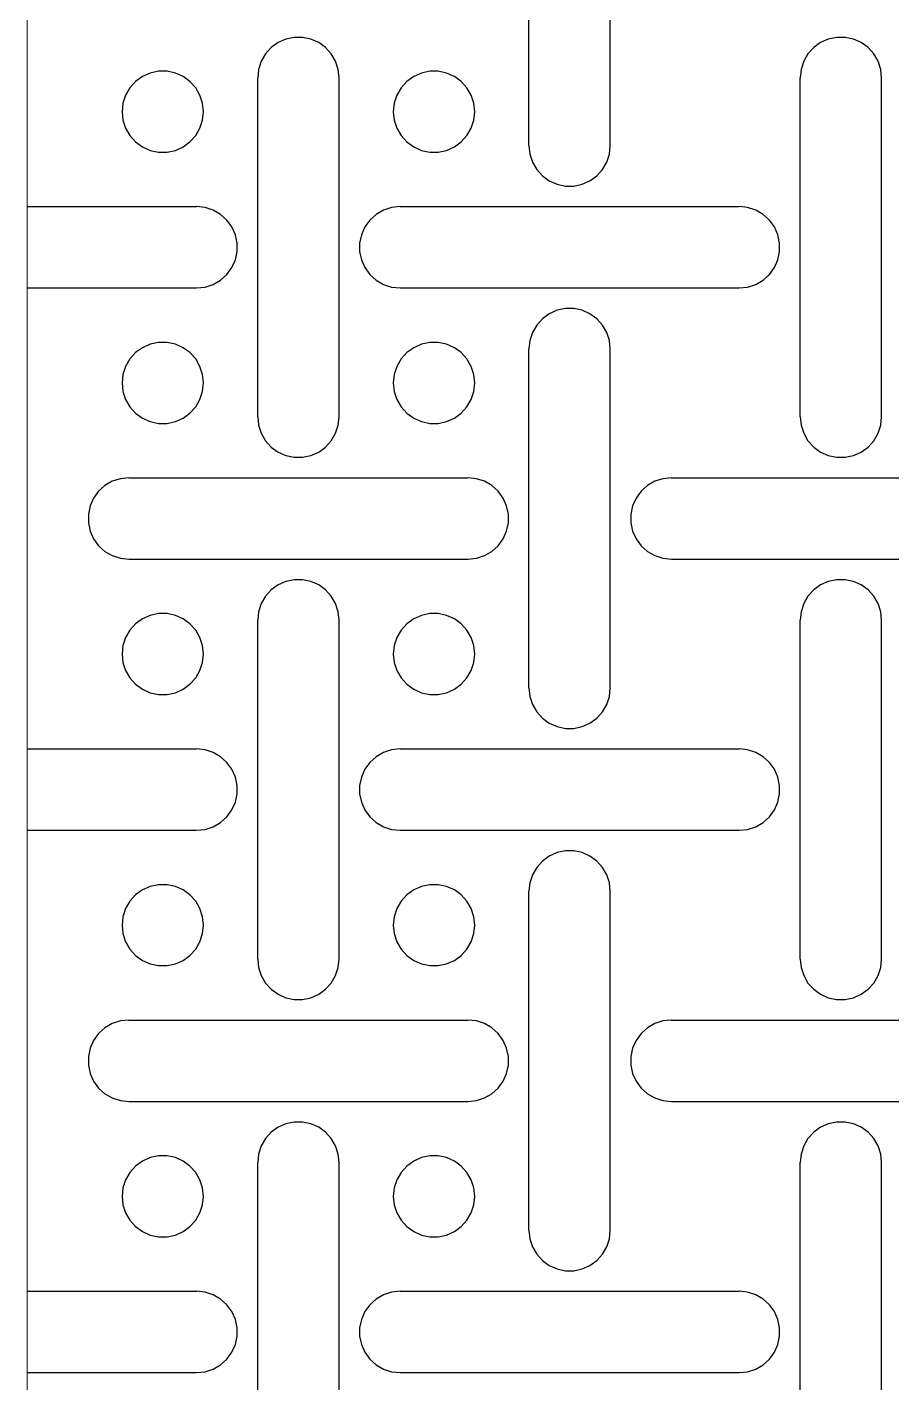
# Model space of a CAD drawing. Header units: metres. Extents: x 0 to 140, y -25 to 325.
# Drawn here: x 0 to 31.9, y 188.1 to 238.1 of the extents above; entities that cross this region are included whole.
import ezdxf

# ---------------------------------------------------------------- set-up
doc = ezdxf.new("R2010")
doc.units = ezdxf.units.M

msp = doc.modelspace()

# ---------------------------------------------------------------- linework, layer by layer
at = {"lineweight": 0}
msp.add_line((0, -25), (0, 325), dxfattribs=at)
for p, q in [((18.5, 233.75), (18.5, 246.25)), ((21.5, 233.75), (21.5, 246.25)), ((9.25, 237.549), (8.996, 237.365)), ((9.536, 237.677), (9.25, 237.549)), ((9.843, 237.742), (9.536, 237.677)), ((10.157, 237.742), (9.843, 237.742)), ((10.464, 237.677), (10.157, 237.742)), ((10.75, 237.549), (10.464, 237.677)), ((11.004, 237.365), (10.75, 237.549)), ((29.25, 237.549), (28.996, 237.365)), ((29.536, 237.677), (29.25, 237.549)), ((29.843, 237.742), (29.536, 237.677)), ((30.157, 237.742), (29.843, 237.742)), ((30.464, 237.677), (30.157, 237.742)), ((30.75, 237.549), (30.464, 237.677)), ((31.004, 237.365), (30.75, 237.549)), ((8.786, 237.132), (8.63, 236.86)), ((8.996, 237.365), (8.786, 237.132)), ((11.214, 237.132), (11.004, 237.365)), ((11.37, 236.86), (11.214, 237.132)), ((28.786, 237.132), (28.63, 236.86)), ((28.996, 237.365), (28.786, 237.132)), ((31.214, 237.132), (31.004, 237.365)), ((31.37, 236.86), (31.214, 237.132)), ((8.533, 236.562), (8.5, 236.25)), ((8.63, 236.86), (8.533, 236.562)), ((11.467, 236.562), (11.37, 236.86)), ((11.5, 236.25), (11.467, 236.562)), ((28.533, 236.562), (28.5, 236.25)), ((28.63, 236.86), (28.533, 236.562)), ((31.467, 236.562), (31.37, 236.86)), ((31.5, 236.25), (31.467, 236.562)), ((3.996, 236.115), (3.786, 235.882)), ((4.25, 236.299), (3.996, 236.115)), ((4.536, 236.427), (4.25, 236.299)), ((4.843, 236.492), (4.536, 236.427)), ((5.157, 236.492), (4.843, 236.492)), ((5.464, 236.427), (5.157, 236.492)), ((5.75, 236.299), (5.464, 236.427)), ((6.004, 236.115), (5.75, 236.299)), ((6.214, 235.882), (6.004, 236.115)), ((8.5, 223.75), (8.5, 236.25)), ((11.5, 223.75), (11.5, 236.25)), ((13.996, 236.115), (13.786, 235.882)), ((14.25, 236.299), (13.996, 236.115)), ((14.536, 236.427), (14.25, 236.299)), ((14.843, 236.492), (14.536, 236.427)), ((15.157, 236.492), (14.843, 236.492)), ((15.464, 236.427), (15.157, 236.492)), ((15.75, 236.299), (15.464, 236.427)), ((16.004, 236.115), (15.75, 236.299)), ((16.214, 235.882), (16.004, 236.115)), ((28.5, 223.75), (28.5, 236.25)), ((31.5, 223.75), (31.5, 236.25)), ((3.63, 235.61), (3.533, 235.312)), ((3.786, 235.882), (3.63, 235.61)), ((6.37, 235.61), (6.214, 235.882)), ((6.467, 235.312), (6.37, 235.61)), ((13.63, 235.61), (13.533, 235.312)), ((13.786, 235.882), (13.63, 235.61)), ((16.37, 235.61), (16.214, 235.882)), ((16.467, 235.312), (16.37, 235.61)), ((3.533, 235.312), (3.5, 235)), ((3.5, 235), (3.533, 234.688)), ((6.5, 235), (6.467, 235.312)), ((6.467, 234.688), (6.5, 235)), ((13.533, 235.312), (13.5, 235)), ((13.5, 235), (13.533, 234.688)), ((16.5, 235), (16.467, 235.312)), ((16.467, 234.688), (16.5, 235)), ((3.533, 234.688), (3.63, 234.39)), ((6.37, 234.39), (6.467, 234.688)), ((13.533, 234.688), (13.63, 234.39)), ((16.37, 234.39), (16.467, 234.688)), ((3.63, 234.39), (3.786, 234.118)), ((3.786, 234.118), (3.996, 233.885)), ((6.004, 233.885), (6.214, 234.118)), ((6.214, 234.118), (6.37, 234.39)), ((13.63, 234.39), (13.786, 234.118)), ((13.786, 234.118), (13.996, 233.885)), ((16.004, 233.885), (16.214, 234.118)), ((16.214, 234.118), (16.37, 234.39)), ((3.996, 233.885), (4.25, 233.701)), ((4.25, 233.701), (4.536, 233.573)), ((4.536, 233.573), (4.843, 233.508)), ((4.843, 233.508), (5.157, 233.508)), ((5.157, 233.508), (5.464, 233.573)), ((5.464, 233.573), (5.75, 233.701)), ((5.75, 233.701), (6.004, 233.885)), ((13.996, 233.885), (14.25, 233.701)), ((14.25, 233.701), (14.536, 233.573)), ((14.536, 233.573), (14.843, 233.508)), ((14.843, 233.508), (15.157, 233.508)), ((15.157, 233.508), (15.464, 233.573)), ((15.464, 233.573), (15.75, 233.701)), ((15.75, 233.701), (16.004, 233.885)), ((18.5, 233.75), (18.533, 233.438)), ((21.467, 233.438), (21.5, 233.75)), ((18.533, 233.438), (18.63, 233.14)), ((18.63, 233.14), (18.786, 232.868)), ((21.214, 232.868), (21.37, 233.14)), ((21.37, 233.14), (21.467, 233.438)), ((18.786, 232.868), (18.996, 232.635)), ((18.996, 232.635), (19.25, 232.451)), ((20.75, 232.451), (21.004, 232.635)), ((21.004, 232.635), (21.214, 232.868)), ((19.25, 232.451), (19.536, 232.323)), ((19.536, 232.323), (19.843, 232.258)), ((19.843, 232.258), (20.157, 232.258)), ((20.157, 232.258), (20.464, 232.323)), ((20.464, 232.323), (20.75, 232.451)), ((0, 231.5), (6.25, 231.5)), ((6.562, 231.467), (6.25, 231.5)), ((13.75, 231.5), (13.438, 231.467)), ((13.75, 231.5), (26.25, 231.5)), ((26.562, 231.467), (26.25, 231.5)), ((6.86, 231.37), (6.562, 231.467)), ((7.132, 231.214), (6.86, 231.37)), ((7.365, 231.004), (7.132, 231.214)), ((7.549, 230.75), (7.365, 231.004)), ((12.635, 231.004), (12.451, 230.75)), ((12.868, 231.214), (12.635, 231.004)), ((13.14, 231.37), (12.868, 231.214)), ((13.438, 231.467), (13.14, 231.37)), ((26.86, 231.37), (26.562, 231.467)), ((27.132, 231.214), (26.86, 231.37)), ((27.365, 231.004), (27.132, 231.214)), ((27.549, 230.75), (27.365, 231.004)), ((7.677, 230.464), (7.549, 230.75)), ((12.451, 230.75), (12.323, 230.464)), ((27.677, 230.464), (27.549, 230.75)), ((7.742, 230.157), (7.677, 230.464)), ((7.742, 229.843), (7.742, 230.157)), ((12.323, 230.464), (12.258, 230.157)), ((12.258, 230.157), (12.258, 229.843)), ((27.742, 230.157), (27.677, 230.464)), ((27.742, 229.843), (27.742, 230.157)), ((7.549, 229.25), (7.677, 229.536)), ((7.677, 229.536), (7.742, 229.843)), ((12.258, 229.843), (12.323, 229.536)), ((12.323, 229.536), (12.451, 229.25)), ((27.549, 229.25), (27.677, 229.536)), ((27.677, 229.536), (27.742, 229.843)), ((7.365, 228.996), (7.549, 229.25)), ((12.451, 229.25), (12.635, 228.996)), ((27.365, 228.996), (27.549, 229.25)), ((0, 228.5), (6.25, 228.5)), ((6.25, 228.5), (6.562, 228.533)), ((6.562, 228.533), (6.86, 228.63)), ((6.86, 228.63), (7.132, 228.786)), ((7.132, 228.786), (7.365, 228.996)), ((12.635, 228.996), (12.868, 228.786)), ((12.868, 228.786), (13.14, 228.63)), ((13.14, 228.63), (13.438, 228.533)), ((13.438, 228.533), (13.75, 228.5)), ((13.75, 228.5), (26.25, 228.5)), ((26.25, 228.5), (26.562, 228.533)), ((26.562, 228.533), (26.86, 228.63)), ((26.86, 228.63), (27.132, 228.786)), ((27.132, 228.786), (27.365, 228.996)), ((19.25, 227.549), (18.996, 227.365)), ((19.536, 227.677), (19.25, 227.549)), ((19.843, 227.742), (19.536, 227.677)), ((20.157, 227.742), (19.843, 227.742)), ((20.464, 227.677), (20.157, 227.742)), ((20.75, 227.549), (20.464, 227.677)), ((21.004, 227.365), (20.75, 227.549)), ((18.786, 227.132), (18.63, 226.86)), ((18.996, 227.365), (18.786, 227.132)), ((21.214, 227.132), (21.004, 227.365)), ((21.37, 226.86), (21.214, 227.132)), ((18.533, 226.562), (18.5, 226.25)), ((18.63, 226.86), (18.533, 226.562)), ((21.467, 226.562), (21.37, 226.86)), ((21.5, 226.25), (21.467, 226.562)), ((3.996, 226.115), (3.786, 225.882)), ((4.25, 226.299), (3.996, 226.115)), ((4.536, 226.427), (4.25, 226.299)), ((4.843, 226.492), (4.536, 226.427)), ((5.157, 226.492), (4.843, 226.492)), ((5.464, 226.427), (5.157, 226.492)), ((5.75, 226.299), (5.464, 226.427)), ((6.004, 226.115), (5.75, 226.299)), ((6.214, 225.882), (6.004, 226.115)), ((13.996, 226.115), (13.786, 225.882)), ((14.25, 226.299), (13.996, 226.115)), ((14.536, 226.427), (14.25, 226.299)), ((14.843, 226.492), (14.536, 226.427)), ((15.157, 226.492), (14.843, 226.492)), ((15.464, 226.427), (15.157, 226.492)), ((15.75, 226.299), (15.464, 226.427)), ((16.004, 226.115), (15.75, 226.299)), ((16.214, 225.882), (16.004, 226.115)), ((18.5, 213.75), (18.5, 226.25)), ((21.5, 213.75), (21.5, 226.25)), ((3.63, 225.61), (3.533, 225.312)), ((3.786, 225.882), (3.63, 225.61)), ((6.37, 225.61), (6.214, 225.882)), ((6.467, 225.312), (6.37, 225.61)), ((13.63, 225.61), (13.533, 225.312)), ((13.786, 225.882), (13.63, 225.61)), ((16.37, 225.61), (16.214, 225.882)), ((16.467, 225.312), (16.37, 225.61)), ((3.533, 225.312), (3.5, 225)), ((3.5, 225), (3.533, 224.688)), ((6.5, 225), (6.467, 225.312)), ((6.467, 224.688), (6.5, 225)), ((13.533, 225.312), (13.5, 225)), ((13.5, 225), (13.533, 224.688)), ((16.5, 225), (16.467, 225.312)), ((16.467, 224.688), (16.5, 225)), ((3.533, 224.688), (3.63, 224.39)), ((6.37, 224.39), (6.467, 224.688)), ((13.533, 224.688), (13.63, 224.39)), ((16.37, 224.39), (16.467, 224.688)), ((3.63, 224.39), (3.786, 224.118)), ((3.786, 224.118), (3.996, 223.885)), ((6.004, 223.885), (6.214, 224.118)), ((6.214, 224.118), (6.37, 224.39)), ((13.63, 224.39), (13.786, 224.118)), ((13.786, 224.118), (13.996, 223.885)), ((16.004, 223.885), (16.214, 224.118)), ((16.214, 224.118), (16.37, 224.39)), ((3.996, 223.885), (4.25, 223.701)), ((4.25, 223.701), (4.536, 223.573)), ((4.536, 223.573), (4.843, 223.508)), ((4.843, 223.508), (5.157, 223.508)), ((5.157, 223.508), (5.464, 223.573)), ((5.464, 223.573), (5.75, 223.701)), ((5.75, 223.701), (6.004, 223.885)), ((8.5, 223.75), (8.533, 223.438)), ((11.467, 223.438), (11.5, 223.75)), ((13.996, 223.885), (14.25, 223.701)), ((14.25, 223.701), (14.536, 223.573)), ((14.536, 223.573), (14.843, 223.508)), ((14.843, 223.508), (15.157, 223.508)), ((15.157, 223.508), (15.464, 223.573)), ((15.464, 223.573), (15.75, 223.701)), ((15.75, 223.701), (16.004, 223.885)), ((28.5, 223.75), (28.533, 223.438)), ((31.467, 223.438), (31.5, 223.75)), ((8.533, 223.438), (8.63, 223.14)), ((8.63, 223.14), (8.786, 222.868)), ((11.214, 222.868), (11.37, 223.14)), ((11.37, 223.14), (11.467, 223.438)), ((28.533, 223.438), (28.63, 223.14)), ((28.63, 223.14), (28.786, 222.868)), ((31.214, 222.868), (31.37, 223.14)), ((31.37, 223.14), (31.467, 223.438)), ((8.786, 222.868), (8.996, 222.635)), ((8.996, 222.635), (9.25, 222.451)), ((10.75, 222.451), (11.004, 222.635)), ((11.004, 222.635), (11.214, 222.868)), ((28.786, 222.868), (28.996, 222.635)), ((28.996, 222.635), (29.25, 222.451)), ((30.75, 222.451), (31.004, 222.635)), ((31.004, 222.635), (31.214, 222.868)), ((9.25, 222.451), (9.536, 222.323)), ((9.536, 222.323), (9.843, 222.258)), ((9.843, 222.258), (10.157, 222.258)), ((10.157, 222.258), (10.464, 222.323)), ((10.464, 222.323), (10.75, 222.451)), ((29.25, 222.451), (29.536, 222.323)), ((29.536, 222.323), (29.843, 222.258)), ((29.843, 222.258), (30.157, 222.258)), ((30.157, 222.258), (30.464, 222.323)), ((30.464, 222.323), (30.75, 222.451)), ((3.75, 221.5), (3.438, 221.467)), ((3.75, 221.5), (16.25, 221.5)), ((16.562, 221.467), (16.25, 221.5)), ((23.75, 221.5), (23.438, 221.467)), ((23.75, 221.5), (36.25, 221.5)), ((2.635, 221.004), (2.451, 220.75)), ((2.868, 221.214), (2.635, 221.004)), ((3.14, 221.37), (2.868, 221.214)), ((3.438, 221.467), (3.14, 221.37)), ((16.86, 221.37), (16.562, 221.467)), ((17.132, 221.214), (16.86, 221.37)), ((17.365, 221.004), (17.132, 221.214)), ((17.549, 220.75), (17.365, 221.004)), ((22.635, 221.004), (22.451, 220.75)), ((22.868, 221.214), (22.635, 221.004)), ((23.14, 221.37), (22.868, 221.214)), ((23.438, 221.467), (23.14, 221.37)), ((2.451, 220.75), (2.323, 220.464)), ((17.677, 220.464), (17.549, 220.75)), ((22.451, 220.75), (22.323, 220.464)), ((2.323, 220.464), (2.258, 220.157)), ((2.258, 220.157), (2.258, 219.843)), ((17.742, 220.157), (17.677, 220.464)), ((17.742, 219.843), (17.742, 220.157)), ((22.323, 220.464), (22.258, 220.157)), ((22.258, 220.157), (22.258, 219.843)), ((2.258, 219.843), (2.323, 219.536)), ((2.323, 219.536), (2.451, 219.25)), ((17.549, 219.25), (17.677, 219.536)), ((17.677, 219.536), (17.742, 219.843)), ((22.258, 219.843), (22.323, 219.536)), ((22.323, 219.536), (22.451, 219.25)), ((2.451, 219.25), (2.635, 218.996)), ((17.365, 218.996), (17.549, 219.25)), ((22.451, 219.25), (22.635, 218.996)), ((2.635, 218.996), (2.868, 218.786)), ((2.868, 218.786), (3.14, 218.63)), ((3.14, 218.63), (3.438, 218.533)), ((3.438, 218.533), (3.75, 218.5)), ((3.75, 218.5), (16.25, 218.5)), ((16.25, 218.5), (16.562, 218.533)), ((16.562, 218.533), (16.86, 218.63)), ((16.86, 218.63), (17.132, 218.786)), ((17.132, 218.786), (17.365, 218.996)), ((22.635, 218.996), (22.868, 218.786)), ((22.868, 218.786), (23.14, 218.63)), ((23.14, 218.63), (23.438, 218.533)), ((23.438, 218.533), (23.75, 218.5)), ((23.75, 218.5), (36.25, 218.5)), ((9.25, 217.549), (8.996, 217.365)), ((9.536, 217.677), (9.25, 217.549)), ((9.843, 217.742), (9.536, 217.677)), ((10.157, 217.742), (9.843, 217.742)), ((10.464, 217.677), (10.157, 217.742)), ((10.75, 217.549), (10.464, 217.677)), ((11.004, 217.365), (10.75, 217.549)), ((29.25, 217.549), (28.996, 217.365)), ((29.536, 217.677), (29.25, 217.549)), ((29.843, 217.742), (29.536, 217.677)), ((30.157, 217.742), (29.843, 217.742)), ((30.464, 217.677), (30.157, 217.742)), ((30.75, 217.549), (30.464, 217.677)), ((31.004, 217.365), (30.75, 217.549)), ((8.786, 217.132), (8.63, 216.86)), ((8.996, 217.365), (8.786, 217.132)), ((11.214, 217.132), (11.004, 217.365)), ((11.37, 216.86), (11.214, 217.132)), ((28.786, 217.132), (28.63, 216.86)), ((28.996, 217.365), (28.786, 217.132)), ((31.214, 217.132), (31.004, 217.365)), ((31.37, 216.86), (31.214, 217.132)), ((8.533, 216.562), (8.5, 216.25)), ((8.63, 216.86), (8.533, 216.562)), ((11.467, 216.562), (11.37, 216.86)), ((11.5, 216.25), (11.467, 216.562)), ((28.533, 216.562), (28.5, 216.25)), ((28.63, 216.86), (28.533, 216.562)), ((31.467, 216.562), (31.37, 216.86)), ((31.5, 216.25), (31.467, 216.562)), ((3.996, 216.115), (3.786, 215.882)), ((4.25, 216.299), (3.996, 216.115)), ((4.536, 216.427), (4.25, 216.299)), ((4.843, 216.492), (4.536, 216.427)), ((5.157, 216.492), (4.843, 216.492)), ((5.464, 216.427), (5.157, 216.492)), ((5.75, 216.299), (5.464, 216.427)), ((6.004, 216.115), (5.75, 216.299)), ((6.214, 215.882), (6.004, 216.115)), ((8.5, 203.75), (8.5, 216.25)), ((11.5, 203.75), (11.5, 216.25)), ((13.996, 216.115), (13.786, 215.882)), ((14.25, 216.299), (13.996, 216.115)), ((14.536, 216.427), (14.25, 216.299)), ((14.843, 216.492), (14.536, 216.427)), ((15.157, 216.492), (14.843, 216.492)), ((15.464, 216.427), (15.157, 216.492)), ((15.75, 216.299), (15.464, 216.427)), ((16.004, 216.115), (15.75, 216.299)), ((16.214, 215.882), (16.004, 216.115)), ((28.5, 203.75), (28.5, 216.25)), ((31.5, 203.75), (31.5, 216.25)), ((3.63, 215.61), (3.533, 215.312)), ((3.786, 215.882), (3.63, 215.61)), ((6.37, 215.61), (6.214, 215.882)), ((6.467, 215.312), (6.37, 215.61)), ((13.63, 215.61), (13.533, 215.312)), ((13.786, 215.882), (13.63, 215.61)), ((16.37, 215.61), (16.214, 215.882)), ((16.467, 215.312), (16.37, 215.61)), ((3.533, 215.312), (3.5, 215)), ((3.5, 215), (3.533, 214.688)), ((6.5, 215), (6.467, 215.312)), ((6.467, 214.688), (6.5, 215)), ((13.533, 215.312), (13.5, 215)), ((13.5, 215), (13.533, 214.688)), ((16.5, 215), (16.467, 215.312)), ((16.467, 214.688), (16.5, 215)), ((3.533, 214.688), (3.63, 214.39)), ((6.37, 214.39), (6.467, 214.688)), ((13.533, 214.688), (13.63, 214.39)), ((16.37, 214.39), (16.467, 214.688)), ((3.63, 214.39), (3.786, 214.118)), ((3.786, 214.118), (3.996, 213.885)), ((6.004, 213.885), (6.214, 214.118)), ((6.214, 214.118), (6.37, 214.39)), ((13.63, 214.39), (13.786, 214.118)), ((13.786, 214.118), (13.996, 213.885)), ((16.004, 213.885), (16.214, 214.118)), ((16.214, 214.118), (16.37, 214.39)), ((3.996, 213.885), (4.25, 213.701)), ((4.25, 213.701), (4.536, 213.573)), ((4.536, 213.573), (4.843, 213.508)), ((4.843, 213.508), (5.157, 213.508)), ((5.157, 213.508), (5.464, 213.573)), ((5.464, 213.573), (5.75, 213.701)), ((5.75, 213.701), (6.004, 213.885)), ((13.996, 213.885), (14.25, 213.701)), ((14.25, 213.701), (14.536, 213.573)), ((14.536, 213.573), (14.843, 213.508)), ((14.843, 213.508), (15.157, 213.508)), ((15.157, 213.508), (15.464, 213.573)), ((15.464, 213.573), (15.75, 213.701)), ((15.75, 213.701), (16.004, 213.885)), ((18.5, 213.75), (18.533, 213.438)), ((21.467, 213.438), (21.5, 213.75)), ((18.533, 213.438), (18.63, 213.14)), ((18.63, 213.14), (18.786, 212.868)), ((21.214, 212.868), (21.37, 213.14)), ((21.37, 213.14), (21.467, 213.438)), ((18.786, 212.868), (18.996, 212.635)), ((18.996, 212.635), (19.25, 212.451)), ((20.75, 212.451), (21.004, 212.635)), ((21.004, 212.635), (21.214, 212.868)), ((19.25, 212.451), (19.536, 212.323)), ((19.536, 212.323), (19.843, 212.258)), ((19.843, 212.258), (20.157, 212.258)), ((20.157, 212.258), (20.464, 212.323)), ((20.464, 212.323), (20.75, 212.451)), ((0, 211.5), (6.25, 211.5)), ((6.562, 211.467), (6.25, 211.5)), ((13.75, 211.5), (13.438, 211.467)), ((13.75, 211.5), (26.25, 211.5)), ((26.562, 211.467), (26.25, 211.5)), ((6.86, 211.37), (6.562, 211.467)), ((7.132, 211.214), (6.86, 211.37)), ((7.365, 211.004), (7.132, 211.214)), ((7.549, 210.75), (7.365, 211.004)), ((12.635, 211.004), (12.451, 210.75)), ((12.868, 211.214), (12.635, 211.004)), ((13.14, 211.37), (12.868, 211.214)), ((13.438, 211.467), (13.14, 211.37)), ((26.86, 211.37), (26.562, 211.467)), ((27.132, 211.214), (26.86, 211.37)), ((27.365, 211.004), (27.132, 211.214)), ((27.549, 210.75), (27.365, 211.004)), ((7.677, 210.464), (7.549, 210.75)), ((12.451, 210.75), (12.323, 210.464)), ((27.677, 210.464), (27.549, 210.75)), ((7.742, 210.157), (7.677, 210.464)), ((7.742, 209.843), (7.742, 210.157)), ((12.323, 210.464), (12.258, 210.157)), ((12.258, 210.157), (12.258, 209.843)), ((27.742, 210.157), (27.677, 210.464)), ((27.742, 209.843), (27.742, 210.157)), ((7.549, 209.25), (7.677, 209.536)), ((7.677, 209.536), (7.742, 209.843)), ((12.258, 209.843), (12.323, 209.536)), ((12.323, 209.536), (12.451, 209.25)), ((27.549, 209.25), (27.677, 209.536)), ((27.677, 209.536), (27.742, 209.843)), ((7.365, 208.996), (7.549, 209.25)), ((12.451, 209.25), (12.635, 208.996)), ((27.365, 208.996), (27.549, 209.25)), ((0, 208.5), (6.25, 208.5)), ((6.25, 208.5), (6.562, 208.533)), ((6.562, 208.533), (6.86, 208.63)), ((6.86, 208.63), (7.132, 208.786)), ((7.132, 208.786), (7.365, 208.996)), ((12.635, 208.996), (12.868, 208.786)), ((12.868, 208.786), (13.14, 208.63)), ((13.14, 208.63), (13.438, 208.533)), ((13.438, 208.533), (13.75, 208.5)), ((13.75, 208.5), (26.25, 208.5)), ((26.25, 208.5), (26.562, 208.533)), ((26.562, 208.533), (26.86, 208.63)), ((26.86, 208.63), (27.132, 208.786)), ((27.132, 208.786), (27.365, 208.996)), ((19.25, 207.549), (18.996, 207.365)), ((19.536, 207.677), (19.25, 207.549)), ((19.843, 207.742), (19.536, 207.677)), ((20.157, 207.742), (19.843, 207.742)), ((20.464, 207.677), (20.157, 207.742)), ((20.75, 207.549), (20.464, 207.677)), ((21.004, 207.365), (20.75, 207.549)), ((18.786, 207.132), (18.63, 206.86)), ((18.996, 207.365), (18.786, 207.132)), ((21.214, 207.132), (21.004, 207.365)), ((21.37, 206.86), (21.214, 207.132)), ((18.533, 206.562), (18.5, 206.25)), ((18.63, 206.86), (18.533, 206.562)), ((21.467, 206.562), (21.37, 206.86)), ((21.5, 206.25), (21.467, 206.562)), ((3.996, 206.115), (3.786, 205.882)), ((4.25, 206.299), (3.996, 206.115)), ((4.536, 206.427), (4.25, 206.299)), ((4.843, 206.492), (4.536, 206.427)), ((5.157, 206.492), (4.843, 206.492)), ((5.464, 206.427), (5.157, 206.492)), ((5.75, 206.299), (5.464, 206.427)), ((6.004, 206.115), (5.75, 206.299)), ((6.214, 205.882), (6.004, 206.115)), ((13.996, 206.115), (13.786, 205.882)), ((14.25, 206.299), (13.996, 206.115)), ((14.536, 206.427), (14.25, 206.299)), ((14.843, 206.492), (14.536, 206.427)), ((15.157, 206.492), (14.843, 206.492)), ((15.464, 206.427), (15.157, 206.492)), ((15.75, 206.299), (15.464, 206.427)), ((16.004, 206.115), (15.75, 206.299)), ((16.214, 205.882), (16.004, 206.115)), ((18.5, 193.75), (18.5, 206.25)), ((21.5, 193.75), (21.5, 206.25)), ((3.63, 205.61), (3.533, 205.312)), ((3.786, 205.882), (3.63, 205.61)), ((6.37, 205.61), (6.214, 205.882)), ((6.467, 205.312), (6.37, 205.61)), ((13.63, 205.61), (13.533, 205.312)), ((13.786, 205.882), (13.63, 205.61)), ((16.37, 205.61), (16.214, 205.882)), ((16.467, 205.312), (16.37, 205.61)), ((3.533, 205.312), (3.5, 205)), ((3.5, 205), (3.533, 204.688)), ((6.5, 205), (6.467, 205.312)), ((6.467, 204.688), (6.5, 205)), ((13.533, 205.312), (13.5, 205)), ((13.5, 205), (13.533, 204.688)), ((16.5, 205), (16.467, 205.312)), ((16.467, 204.688), (16.5, 205)), ((3.533, 204.688), (3.63, 204.39)), ((6.37, 204.39), (6.467, 204.688)), ((13.533, 204.688), (13.63, 204.39)), ((16.37, 204.39), (16.467, 204.688)), ((3.63, 204.39), (3.786, 204.118)), ((3.786, 204.118), (3.996, 203.885)), ((6.004, 203.885), (6.214, 204.118)), ((6.214, 204.118), (6.37, 204.39)), ((13.63, 204.39), (13.786, 204.118)), ((13.786, 204.118), (13.996, 203.885)), ((16.004, 203.885), (16.214, 204.118)), ((16.214, 204.118), (16.37, 204.39)), ((3.996, 203.885), (4.25, 203.701)), ((4.25, 203.701), (4.536, 203.573)), ((4.536, 203.573), (4.843, 203.508)), ((4.843, 203.508), (5.157, 203.508)), ((5.157, 203.508), (5.464, 203.573)), ((5.464, 203.573), (5.75, 203.701)), ((5.75, 203.701), (6.004, 203.885)), ((8.5, 203.75), (8.533, 203.438)), ((11.467, 203.438), (11.5, 203.75)), ((13.996, 203.885), (14.25, 203.701)), ((14.25, 203.701), (14.536, 203.573)), ((14.536, 203.573), (14.843, 203.508)), ((14.843, 203.508), (15.157, 203.508)), ((15.157, 203.508), (15.464, 203.573)), ((15.464, 203.573), (15.75, 203.701)), ((15.75, 203.701), (16.004, 203.885)), ((28.5, 203.75), (28.533, 203.438)), ((31.467, 203.438), (31.5, 203.75)), ((8.533, 203.438), (8.63, 203.14)), ((8.63, 203.14), (8.786, 202.868)), ((11.214, 202.868), (11.37, 203.14)), ((11.37, 203.14), (11.467, 203.438)), ((28.533, 203.438), (28.63, 203.14)), ((28.63, 203.14), (28.786, 202.868)), ((31.214, 202.868), (31.37, 203.14)), ((31.37, 203.14), (31.467, 203.438)), ((8.786, 202.868), (8.996, 202.635)), ((8.996, 202.635), (9.25, 202.451)), ((10.75, 202.451), (11.004, 202.635)), ((11.004, 202.635), (11.214, 202.868)), ((28.786, 202.868), (28.996, 202.635)), ((28.996, 202.635), (29.25, 202.451)), ((30.75, 202.451), (31.004, 202.635)), ((31.004, 202.635), (31.214, 202.868)), ((9.25, 202.451), (9.536, 202.323)), ((9.536, 202.323), (9.843, 202.258)), ((9.843, 202.258), (10.157, 202.258)), ((10.157, 202.258), (10.464, 202.323)), ((10.464, 202.323), (10.75, 202.451)), ((29.25, 202.451), (29.536, 202.323)), ((29.536, 202.323), (29.843, 202.258)), ((29.843, 202.258), (30.157, 202.258)), ((30.157, 202.258), (30.464, 202.323)), ((30.464, 202.323), (30.75, 202.451)), ((3.75, 201.5), (3.438, 201.467)), ((3.75, 201.5), (16.25, 201.5)), ((16.562, 201.467), (16.25, 201.5)), ((23.75, 201.5), (23.438, 201.467)), ((23.75, 201.5), (36.25, 201.5)), ((2.635, 201.004), (2.451, 200.75)), ((2.868, 201.214), (2.635, 201.004)), ((3.14, 201.37), (2.868, 201.214)), ((3.438, 201.467), (3.14, 201.37)), ((16.86, 201.37), (16.562, 201.467)), ((17.132, 201.214), (16.86, 201.37)), ((17.365, 201.004), (17.132, 201.214)), ((17.549, 200.75), (17.365, 201.004)), ((22.635, 201.004), (22.451, 200.75)), ((22.868, 201.214), (22.635, 201.004)), ((23.14, 201.37), (22.868, 201.214)), ((23.438, 201.467), (23.14, 201.37)), ((2.451, 200.75), (2.323, 200.464)), ((17.677, 200.464), (17.549, 200.75)), ((22.451, 200.75), (22.323, 200.464)), ((2.323, 200.464), (2.258, 200.157)), ((2.258, 200.157), (2.258, 199.843)), ((17.742, 200.157), (17.677, 200.464)), ((17.742, 199.843), (17.742, 200.157)), ((22.323, 200.464), (22.258, 200.157)), ((22.258, 200.157), (22.258, 199.843)), ((2.258, 199.843), (2.323, 199.536)), ((2.323, 199.536), (2.451, 199.25)), ((17.549, 199.25), (17.677, 199.536)), ((17.677, 199.536), (17.742, 199.843)), ((22.258, 199.843), (22.323, 199.536)), ((22.323, 199.536), (22.451, 199.25)), ((2.451, 199.25), (2.635, 198.996)), ((17.365, 198.996), (17.549, 199.25)), ((22.451, 199.25), (22.635, 198.996)), ((2.635, 198.996), (2.868, 198.786)), ((2.868, 198.786), (3.14, 198.63)), ((3.14, 198.63), (3.438, 198.533)), ((3.438, 198.533), (3.75, 198.5)), ((3.75, 198.5), (16.25, 198.5)), ((16.25, 198.5), (16.562, 198.533)), ((16.562, 198.533), (16.86, 198.63)), ((16.86, 198.63), (17.132, 198.786)), ((17.132, 198.786), (17.365, 198.996)), ((22.635, 198.996), (22.868, 198.786)), ((22.868, 198.786), (23.14, 198.63)), ((23.14, 198.63), (23.438, 198.533)), ((23.438, 198.533), (23.75, 198.5)), ((23.75, 198.5), (36.25, 198.5)), ((9.25, 197.549), (8.996, 197.365)), ((9.536, 197.677), (9.25, 197.549)), ((9.843, 197.742), (9.536, 197.677)), ((10.157, 197.742), (9.843, 197.742)), ((10.464, 197.677), (10.157, 197.742)), ((10.75, 197.549), (10.464, 197.677)), ((11.004, 197.365), (10.75, 197.549)), ((29.25, 197.549), (28.996, 197.365)), ((29.536, 197.677), (29.25, 197.549)), ((29.843, 197.742), (29.536, 197.677)), ((30.157, 197.742), (29.843, 197.742)), ((30.464, 197.677), (30.157, 197.742)), ((30.75, 197.549), (30.464, 197.677)), ((31.004, 197.365), (30.75, 197.549)), ((8.786, 197.132), (8.63, 196.86)), ((8.996, 197.365), (8.786, 197.132)), ((11.214, 197.132), (11.004, 197.365)), ((11.37, 196.86), (11.214, 197.132)), ((28.786, 197.132), (28.63, 196.86)), ((28.996, 197.365), (28.786, 197.132)), ((31.214, 197.132), (31.004, 197.365)), ((31.37, 196.86), (31.214, 197.132)), ((8.533, 196.562), (8.5, 196.25)), ((8.63, 196.86), (8.533, 196.562)), ((11.467, 196.562), (11.37, 196.86)), ((11.5, 196.25), (11.467, 196.562)), ((28.533, 196.562), (28.5, 196.25)), ((28.63, 196.86), (28.533, 196.562)), ((31.467, 196.562), (31.37, 196.86)), ((31.5, 196.25), (31.467, 196.562)), ((3.996, 196.115), (3.786, 195.882)), ((4.25, 196.299), (3.996, 196.115)), ((4.536, 196.427), (4.25, 196.299)), ((4.843, 196.492), (4.536, 196.427)), ((5.157, 196.492), (4.843, 196.492)), ((5.464, 196.427), (5.157, 196.492)), ((5.75, 196.299), (5.464, 196.427)), ((6.004, 196.115), (5.75, 196.299)), ((6.214, 195.882), (6.004, 196.115)), ((8.5, 183.75), (8.5, 196.25)), ((11.5, 183.75), (11.5, 196.25)), ((13.996, 196.115), (13.786, 195.882)), ((14.25, 196.299), (13.996, 196.115)), ((14.536, 196.427), (14.25, 196.299)), ((14.843, 196.492), (14.536, 196.427)), ((15.157, 196.492), (14.843, 196.492)), ((15.464, 196.427), (15.157, 196.492)), ((15.75, 196.299), (15.464, 196.427)), ((16.004, 196.115), (15.75, 196.299)), ((16.214, 195.882), (16.004, 196.115)), ((28.5, 183.75), (28.5, 196.25)), ((31.5, 183.75), (31.5, 196.25)), ((3.63, 195.61), (3.533, 195.312)), ((3.786, 195.882), (3.63, 195.61)), ((6.37, 195.61), (6.214, 195.882)), ((6.467, 195.312), (6.37, 195.61)), ((13.63, 195.61), (13.533, 195.312)), ((13.786, 195.882), (13.63, 195.61)), ((16.37, 195.61), (16.214, 195.882)), ((16.467, 195.312), (16.37, 195.61)), ((3.533, 195.312), (3.5, 195)), ((3.5, 195), (3.533, 194.688)), ((6.5, 195), (6.467, 195.312)), ((6.467, 194.688), (6.5, 195)), ((13.533, 195.312), (13.5, 195)), ((13.5, 195), (13.533, 194.688)), ((16.5, 195), (16.467, 195.312)), ((16.467, 194.688), (16.5, 195)), ((3.533, 194.688), (3.63, 194.39)), ((6.37, 194.39), (6.467, 194.688)), ((13.533, 194.688), (13.63, 194.39)), ((16.37, 194.39), (16.467, 194.688)), ((3.63, 194.39), (3.786, 194.118)), ((3.786, 194.118), (3.996, 193.885)), ((6.004, 193.885), (6.214, 194.118)), ((6.214, 194.118), (6.37, 194.39)), ((13.63, 194.39), (13.786, 194.118)), ((13.786, 194.118), (13.996, 193.885)), ((16.004, 193.885), (16.214, 194.118)), ((16.214, 194.118), (16.37, 194.39)), ((3.996, 193.885), (4.25, 193.701)), ((4.25, 193.701), (4.536, 193.573)), ((4.536, 193.573), (4.843, 193.508)), ((4.843, 193.508), (5.157, 193.508)), ((5.157, 193.508), (5.464, 193.573)), ((5.464, 193.573), (5.75, 193.701)), ((5.75, 193.701), (6.004, 193.885)), ((13.996, 193.885), (14.25, 193.701)), ((14.25, 193.701), (14.536, 193.573)), ((14.536, 193.573), (14.843, 193.508)), ((14.843, 193.508), (15.157, 193.508)), ((15.157, 193.508), (15.464, 193.573)), ((15.464, 193.573), (15.75, 193.701)), ((15.75, 193.701), (16.004, 193.885)), ((18.5, 193.75), (18.533, 193.438)), ((21.467, 193.438), (21.5, 193.75)), ((18.533, 193.438), (18.63, 193.14)), ((18.63, 193.14), (18.786, 192.868)), ((21.214, 192.868), (21.37, 193.14)), ((21.37, 193.14), (21.467, 193.438)), ((18.786, 192.868), (18.996, 192.635)), ((18.996, 192.635), (19.25, 192.451)), ((20.75, 192.451), (21.004, 192.635)), ((21.004, 192.635), (21.214, 192.868)), ((19.25, 192.451), (19.536, 192.323)), ((19.536, 192.323), (19.843, 192.258)), ((19.843, 192.258), (20.157, 192.258)), ((20.157, 192.258), (20.464, 192.323)), ((20.464, 192.323), (20.75, 192.451)), ((0, 191.5), (6.25, 191.5)), ((6.562, 191.467), (6.25, 191.5)), ((13.75, 191.5), (13.438, 191.467)), ((13.75, 191.5), (26.25, 191.5)), ((26.562, 191.467), (26.25, 191.5)), ((6.86, 191.37), (6.562, 191.467)), ((7.132, 191.214), (6.86, 191.37)), ((7.365, 191.004), (7.132, 191.214)), ((7.549, 190.75), (7.365, 191.004)), ((12.635, 191.004), (12.451, 190.75)), ((12.868, 191.214), (12.635, 191.004)), ((13.14, 191.37), (12.868, 191.214)), ((13.438, 191.467), (13.14, 191.37)), ((26.86, 191.37), (26.562, 191.467)), ((27.132, 191.214), (26.86, 191.37)), ((27.365, 191.004), (27.132, 191.214)), ((27.549, 190.75), (27.365, 191.004)), ((7.677, 190.464), (7.549, 190.75)), ((12.451, 190.75), (12.323, 190.464)), ((27.677, 190.464), (27.549, 190.75)), ((7.742, 190.157), (7.677, 190.464)), ((7.742, 189.843), (7.742, 190.157)), ((12.323, 190.464), (12.258, 190.157)), ((12.258, 190.157), (12.258, 189.843)), ((27.742, 190.157), (27.677, 190.464)), ((27.742, 189.843), (27.742, 190.157)), ((7.549, 189.25), (7.677, 189.536)), ((7.677, 189.536), (7.742, 189.843)), ((12.258, 189.843), (12.323, 189.536)), ((12.323, 189.536), (12.451, 189.25)), ((27.549, 189.25), (27.677, 189.536)), ((27.677, 189.536), (27.742, 189.843)), ((7.365, 188.996), (7.549, 189.25)), ((12.451, 189.25), (12.635, 188.996)), ((27.365, 188.996), (27.549, 189.25)), ((0, 188.5), (6.25, 188.5)), ((6.25, 188.5), (6.562, 188.533)), ((6.562, 188.533), (6.86, 188.63)), ((6.86, 188.63), (7.132, 188.786)), ((7.132, 188.786), (7.365, 188.996)), ((12.635, 188.996), (12.868, 188.786)), ((12.868, 188.786), (13.14, 188.63)), ((13.14, 188.63), (13.438, 188.533)), ((13.438, 188.533), (13.75, 188.5)), ((13.75, 188.5), (26.25, 188.5)), ((26.25, 188.5), (26.562, 188.533)), ((26.562, 188.533), (26.86, 188.63)), ((26.86, 188.63), (27.132, 188.786)), ((27.132, 188.786), (27.365, 188.996))]:
    msp.add_line(p, q)

doc.saveas('drawing.dxf')
